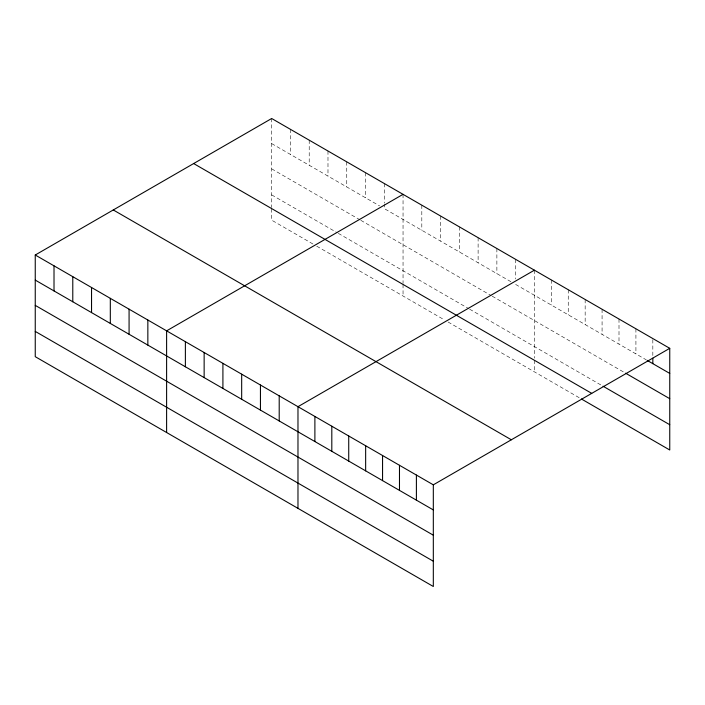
<?xml version="1.0" encoding="UTF-8"?>
<svg xmlns="http://www.w3.org/2000/svg" width="705" height="705" viewBox="0 0 705 705"><rect width="100%" height="100%" fill="white"/><g stroke="black" fill="none" stroke-linecap="round" stroke-linejoin="round"><path stroke-width="0.53" stroke-dasharray="3.52 2.64" d="M271.681 118.502L271.681 207.534M271.681 143.6L379.59 205.895M510.949 281.736L384.278 208.601L384.278 204.238M515.646 284.441L646.256 359.85M271.681 168.865L359.885 219.784M360.819 220.33L491.244 295.624M492.187 296.171L624.639 372.637M271.681 194.897L337.369 232.826M338.303 233.364L468.728 308.667M469.662 309.204L602.079 385.653M312.967 244.009L271.681 220.172L271.681 208.592M316.721 246.177L444.335 319.85M448.08 322.018L580.462 398.44M652.83 339.651L652.83 356.016M635.919 328.786L635.919 353.884M618.999 319.021L618.999 344.111M602.079 309.257L602.079 334.346M585.159 299.484L585.159 324.582M568.248 289.72L568.248 314.809M551.328 279.955L551.328 305.045M534.408 270.182L534.408 358.166M534.408 360.273L534.408 371.852M515.646 259.352L515.646 278.986M496.875 248.512L496.875 273.611M478.113 237.682L478.113 262.771M459.343 226.851L459.343 251.941M440.581 216.012L440.581 241.101M421.81 205.181L421.81 230.271M403.048 194.342L403.048 283.375M403.048 284.432L403.048 296.012M384.278 183.512L384.278 203.146M365.516 172.672L365.516 197.77M346.745 161.842L346.745 186.931M327.984 151.002L327.984 176.1M309.213 140.172L309.213 165.261M290.451 129.341L290.451 154.43"/><path stroke-width="1.06" d="M35.25 255.007L433.319 484.828L433.319 586.498L35.25 356.677L35.25 255.007L271.681 118.502L669.75 348.323L669.75 449.993L581.405 398.986M403.048 194.342L166.609 330.848L166.609 432.517M534.408 270.182L297.977 406.688L297.977 508.358M433.319 484.828L669.75 348.323M647.19 360.396L669.75 373.412M625.573 373.183L669.75 398.686M603.022 386.199L669.75 424.718M193.663 163.551L591.724 393.372M113.276 209.958L511.337 439.779M35.25 280.096L433.319 509.918M35.25 305.371L433.319 535.192M35.25 331.403L433.319 561.224M652.83 358.193L652.83 363.648M416.399 475.064L416.399 500.153M399.479 465.291L399.479 490.389M382.559 455.527L382.559 480.616M365.648 445.763L365.648 470.852M348.728 435.99L348.728 461.088M331.808 426.225L331.808 451.315M314.888 416.452L314.888 441.55M279.206 395.857L279.206 420.947M260.445 385.018L260.445 410.116M241.674 374.188L241.674 399.277M222.912 363.348L222.912 388.446M204.142 352.518L204.142 377.607M185.38 341.687L185.38 366.776M147.847 320.017L147.847 345.106M129.077 309.178L129.077 334.276M110.315 298.347L110.315 323.436M91.544 287.508L91.544 312.606M72.782 276.677L72.782 301.766M54.012 265.838L54.012 290.936"/></g></svg>
